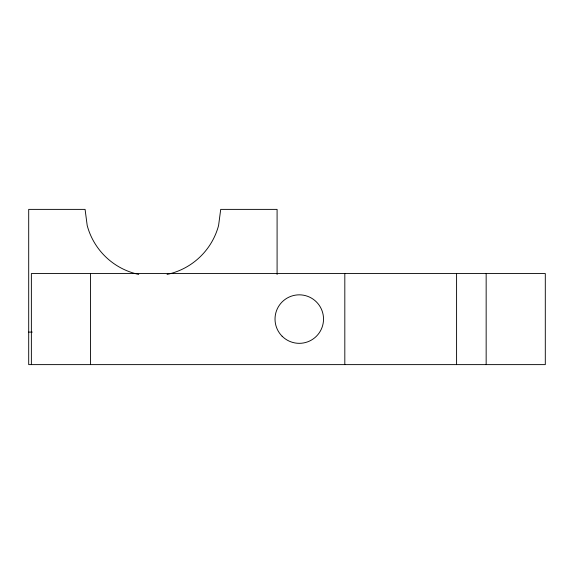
<?xml version="1.0" encoding="UTF-8"?>
<svg xmlns="http://www.w3.org/2000/svg" width="574" height="574" viewBox="0 0 574 574"><rect width="100%" height="100%" fill="white"/><g stroke="black" fill="none" stroke-linecap="round" stroke-linejoin="round"><path stroke-width="0.86" d="M28.7 332.095L32.288 332.095M486.156 273.547L486.156 364.619M456.588 273.547L456.588 364.619M344.816 273.547L344.816 364.619M277.091 274.508L277.091 209.381L220.71 209.381L218.586 225.503A68.012 68.012 0 0 1 167.056 274.422M90.513 273.547L90.513 364.619M31.369 364.619L31.369 273.547L545.3 273.547L545.3 364.619L28.7 364.619L28.7 209.381L85.081 209.381L87.198 225.503A68.012 68.012 0 0 0 138.736 274.422M282.128 336.228A24.244 24.244 0 0 0 322.696 325.358A24.244 24.244 0 0 0 292.998 295.66A24.244 24.244 0 0 0 282.128 336.228"/></g></svg>
